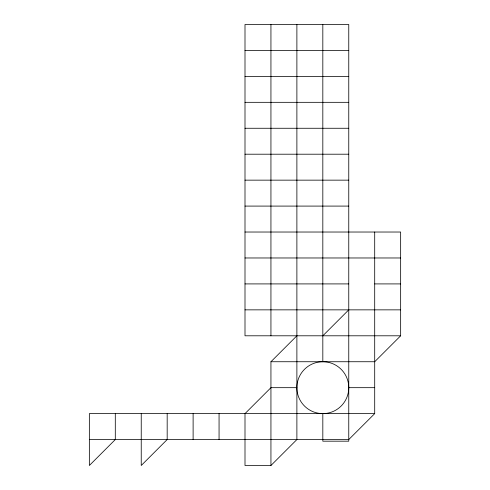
<?xml version="1.0" encoding="UTF-8"?>
<svg xmlns="http://www.w3.org/2000/svg" width="490" height="490" viewBox="0 0 490 490"><rect width="100%" height="100%" fill="white"/><g stroke="black" fill="none" stroke-linecap="round" stroke-linejoin="round"><path stroke-width="0.73" d="M296.885 387.676L270.939 387.676L245 413.615L245 465.5L270.939 465.5L270.939 361.736L296.885 335.797M322.824 335.797L348.764 309.852M270.939 465.5L296.885 439.561L296.885 24.5M245 232.027L400.649 232.027L400.649 335.797L374.703 361.736L270.939 361.736M374.703 232.027L374.703 413.615L348.764 439.561L89.352 439.561M245 50.439L348.764 50.439M245 76.385L348.764 76.385M245 102.324L348.764 102.324M245 128.264L348.764 128.264M245 154.203L348.764 154.203M245 180.149L348.764 180.149M245 206.088L348.764 206.088M245 257.973L400.649 257.973M245 283.912L348.764 283.912M374.703 283.912L400.649 283.912M245 309.852L400.649 309.852M400.649 335.797L245 335.797L245 24.5L348.764 24.5L348.764 441.178L322.824 441.178L322.824 413.615M348.764 387.676A25.939 25.939 0 0 0 309.852 365.209A25.939 25.939 0 0 0 309.852 410.142A25.939 25.939 0 0 0 348.764 387.676L374.703 387.676M374.703 413.615L89.352 413.615L89.352 465.5L115.297 439.561L115.297 413.615M322.824 24.5L322.824 361.736M270.939 24.5L270.939 335.797M219.061 413.615L219.061 439.561M193.115 413.615L193.115 439.561M167.176 413.615L167.176 439.561L141.236 465.5L141.236 413.615"/></g></svg>
